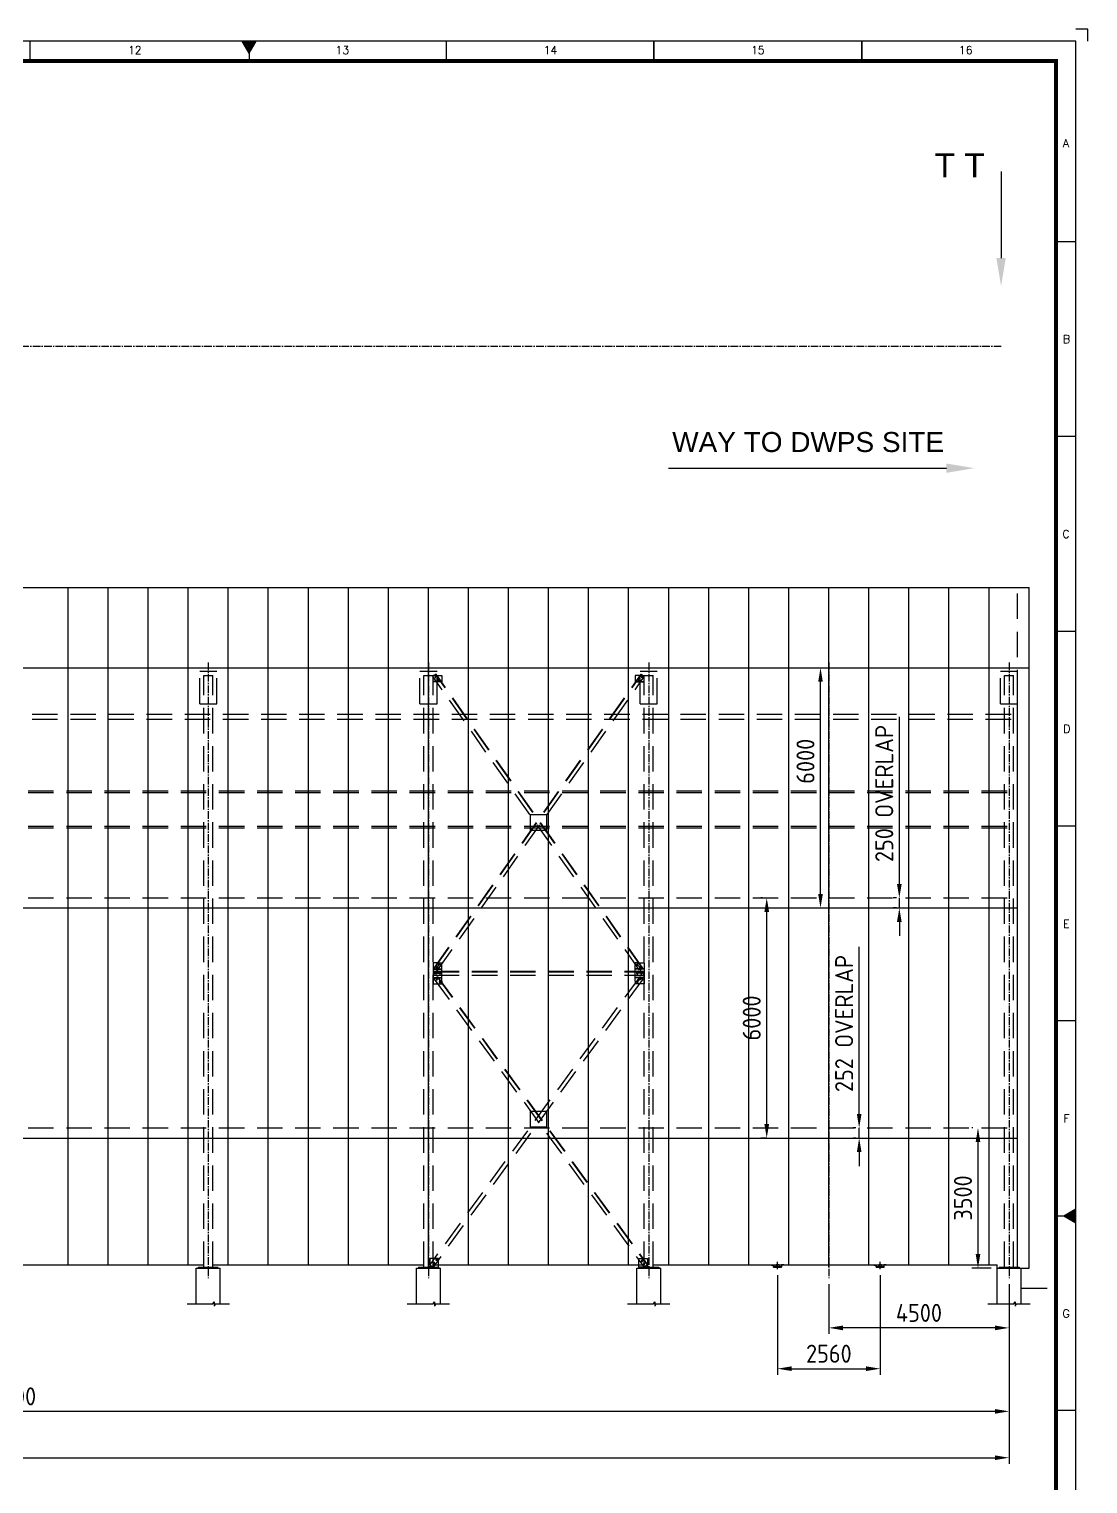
# Model space of a CAD drawing. Header units: millimetres. Extents: x -1055 to 11244, y -20673 to 2560.
# Drawn here: x 492.6 to 757, y 2196.6 to 2560.1 of the extents above; entities that cross this region are included whole.
import ezdxf
from ezdxf.enums import TextEntityAlignment as Align

# ---------------------------------------------------------------- set-up
doc = ezdxf.new("R2010")
doc.units = ezdxf.units.MM
doc.linetypes.add('CENTER2', pattern=[28.575, 19.05, -3.175, 3.175, -3.175])
doc.linetypes.add('DASHED2', pattern=[9.525, 6.35, -3.175])
for name, color, linetype in [('BORDER', 6, 'Continuous'), ('MAIN-1', 7, 'Continuous'), ('MAIN-2', 7, 'Continuous')]:
    doc.layers.add(name, color=color, linetype=linetype)
doc.styles.add('ACISOTS', font='isocp.shx')
doc.styles.add('ROMANS', font='romans.shx', dxfattribs={"width": 0.8})
doc.styles.get("Standard").update_dxf_attribs({"font": 'arial.ttf'})
doc.dimstyles.new('ISO-25', dxfattribs={"dimtxt": 4, "dimasz": 3.5, "dimexe": 1.5, "dimexo": 1.5, "dimgap": 1.5, "dimtad": 1, "dimtxsty": 'Standard', "dimcen": 0, "dimadec": 0, "dimazin": 0, "dimtfac": 1, "dimtmove": 0, "dimatfit": 3, "dimfxl": 1, "dimarcsym": 0})

# ---------------------------------------------------------------- blocks, each defined once
blk = doc.blocks.new('*D27768')
at = {"color": 0, "lineweight": -2}
for p, q in [((237.31, 2246.49), (237.31, 2213.18)), ((737.31, 2246.49), (737.31, 2213.18)), ((733.81, 2214.68), (240.81, 2214.68))]:
    blk.add_line(p, q, dxfattribs=at)
at = {"color": 0}
for points in [[(240.81, 2215.26), (240.81, 2214.09), (237.31, 2214.68)], [(733.81, 2214.09), (733.81, 2215.26), (737.31, 2214.68)]]:
    blk.add_solid(points, dxfattribs=at)
at = {"layer": 'Defpoints', "color": 0}
for p in [(237.31, 2247.99), (737.31, 2247.99), (237.31, 2214.68)]:
    blk.add_point(p, dxfattribs=at)
at = {"color": 0, "insert": (487.31, 2218.43), "char_height": 4.5, "attachment_point": 5, "style": 'ACISOTS'}
blk.add_mtext('50000', dxfattribs=at)
blk = doc.blocks.new('*D27770')
at = {"color": 0, "lineweight": -2}
for p, q in [((-62.69, 2246.49), (-62.69, 2201.59)), ((737.31, 2246.49), (737.31, 2201.59)), ((-59.19, 2203.09), (733.81, 2203.09))]:
    blk.add_line(p, q, dxfattribs=at)
at = {"color": 0}
for points in [[(-59.19, 2203.67), (-59.19, 2202.51), (-62.69, 2203.09)], [(733.81, 2202.51), (733.81, 2203.67), (737.31, 2203.09)]]:
    blk.add_solid(points, dxfattribs=at)
at = {"layer": 'Defpoints', "color": 0}
for p in [(-62.69, 2247.99), (737.31, 2247.99), (737.31, 2203.09)]:
    blk.add_point(p, dxfattribs=at)
at = {"color": 0, "insert": (337.31, 2206.84), "char_height": 4.5, "attachment_point": 5, "style": 'ACISOTS'}
blk.add_mtext('80000', dxfattribs=at)
blk = doc.blocks.new('A$7E96AD14342DC')
blk.add_line((0, 1.17), (69.43, 1.17))
blk.add_solid([(69.43, 0), (69.43, 2.33), (76.43, 1.17)])
blk = doc.blocks.new('A$7E966B1D25363')
at = {"layer": 'MAIN-1'}
for p, q in [((0.1, 1.6), (0, 1.5)), ((0, 1.5), (0.1, 1.4)), ((0.2, 1.8), (0.1, 1.8)), ((0.1, 1.8), (0.1, 1.7)), ((0.1, 1.7), (0.1, 1.6)), ((0.1, 1.4), (0.1, 1.3)), ((0.1, 1.3), (0.1, 1.2)), ((0.1, 1.2), (0.2, 1.2)), ((0.3, 2), (0.2, 1.9)), ((0.2, 1.9), (0.2, 1.8)), ((0.2, 1.2), (0.2, 1.1)), ((0.2, 1.1), (0.3, 1)), ((0.4, 2.1), (0.3, 2.1)), ((0.3, 2.1), (0.3, 2)), ((0.3, 1), (0.3, 0.9)), ((0.3, 0.9), (0.4, 0.9)), ((0.5, 2.3), (0.4, 2.2)), ((0.4, 2.2), (0.4, 2.1)), ((0.4, 0.9), (0.4, 0.8)), ((0.4, 0.8), (0.5, 0.7)), ((0.6, 2.5), (0.5, 2.4)), ((0.5, 2.4), (0.5, 2.4)), ((0.5, 2.4), (0.5, 2.3)), ((0.5, 0.7), (0.5, 0.6)), ((0.5, 0.6), (0.5, 0.6)), ((0.5, 0.6), (0.6, 0.5)), ((0.7, 2.7), (0.6, 2.6)), ((0.6, 2.6), (0.6, 2.5)), ((0.6, 0.5), (0.6, 0.4)), ((0.6, 0.4), (0.7, 0.3)), ((0.8, 2.8), (0.7, 2.7)), ((0.7, 2.7), (0.7, 2.7)), ((0.7, 0.3), (0.7, 0.3)), ((0.7, 0.3), (0.8, 0.2)), ((0.9, 3), (0.8, 2.9)), ((0.8, 2.9), (0.8, 2.8)), ((0.8, 0.2), (0.8, 0.1)), ((0.8, 0.1), (0.9, 0)), ((1, 3), (0.9, 3)), ((0.9, 0), (1, 0)), ((1.1, 3), (1, 3)), ((1, 0), (1.1, 0)), ((1.2, 3), (1.1, 3)), ((1.1, 0), (1.2, 0)), ((1.3, 3), (1.2, 3)), ((1.2, 0), (1.3, 0)), ((1.4, 3), (1.3, 3)), ((1.3, 3), (1.3, 3)), ((1.3, 0), (1.3, 0)), ((1.3, 0), (1.4, 0)), ((1.5, 3), (1.4, 3)), ((1.4, 0), (1.5, 0)), ((1.6, 3), (1.5, 3)), ((1.5, 0), (1.6, 0)), ((1.7, 3), (1.6, 3)), ((1.6, 0), (1.7, 0)), ((1.8, 3), (1.7, 3)), ((1.7, 0), (1.8, 0)), ((1.9, 3), (1.8, 3)), ((1.8, 0), (1.9, 0)), ((2, 3), (1.9, 3)), ((1.9, 3), (1.9, 3)), ((1.9, 0), (1.9, 0)), ((1.9, 0), (2, 0)), ((2.1, 3), (2, 3)), ((2, 0), (2.1, 0)), ((2.2, 3), (2.1, 3)), ((2.1, 0), (2.2, 0)), ((2.3, 3), (2.2, 3)), ((2.2, 0), (2.3, 0)), ((2.4, 3), (2.3, 3)), ((2.3, 0), (2.4, 0)), ((2.5, 3), (2.4, 3)), ((2.4, 0), (2.5, 0)), ((2.6, 3), (2.5, 3)), ((2.5, 0), (2.6, 0)), ((2.6, 2.9), (2.6, 3)), ((2.7, 2.8), (2.6, 2.9)), ((2.6, 0.1), (2.7, 0.2)), ((2.6, 0), (2.6, 0.1)), ((2.7, 2.7), (2.7, 2.8)), ((2.8, 2.7), (2.7, 2.7)), ((2.7, 0.2), (2.7, 0.3)), ((2.7, 0.3), (2.8, 0.3)), ((2.8, 2.6), (2.8, 2.7)), ((2.9, 2.5), (2.8, 2.6)), ((2.8, 0.4), (2.9, 0.5)), ((2.8, 0.3), (2.8, 0.4)), ((2.9, 2.4), (2.9, 2.5)), ((3, 2.4), (2.9, 2.4)), ((2.9, 0.5), (2.9, 0.6)), ((2.9, 0.6), (3, 0.6)), ((3, 2.3), (3, 2.4)), ((3.1, 2.2), (3, 2.3)), ((3, 0.7), (3.1, 0.8)), ((3, 0.6), (3, 0.7)), ((3.1, 2.1), (3.1, 2.2)), ((3.2, 2), (3.1, 2.1)), ((3.1, 2.1), (3.1, 2.1)), ((3.1, 0.9), (3.2, 1)), ((3.1, 0.8), (3.1, 0.9)), ((3.1, 0.9), (3.1, 0.9)), ((3.2, 1.9), (3.2, 2)), ((3.3, 1.8), (3.2, 1.9)), ((3.2, 1.1), (3.3, 1.2)), ((3.2, 1), (3.2, 1.1)), ((3.4, 1.7), (3.3, 1.8)), ((3.3, 1.8), (3.3, 1.8)), ((3.3, 1.2), (3.4, 1.3)), ((3.3, 1.2), (3.3, 1.2)), ((3.4, 1.6), (3.4, 1.7)), ((3.5, 1.5), (3.4, 1.6)), ((3.4, 1.4), (3.5, 1.5)), ((3.4, 1.3), (3.4, 1.4))]:
    blk.add_line(p, q, dxfattribs=at)
for radius, start, end in [(1.37, 0, 180), (1.37, 180, 0), (1, 0, 180), (1, 180, 0), (0.865, 0, 180), (0.865, 180, 0)]:
    blk.add_arc((1.7, 1.5), radius, start, end, dxfattribs=at)
at = {"layer": 'MAIN-2'}
for p, q in [((0, 1.5), (0, 1.5)), ((0.9, 3), (0.9, 3)), ((0.9, 0), (0.9, 0)), ((2.6, 3), (2.6, 3)), ((2.6, 0), (2.6, 0)), ((3.5, 1.5), (3.5, 1.5))]:
    blk.add_line(p, q, dxfattribs=at)
for radius, start, end in [(1.37, 0, 180), (1.37, 180, 0), (1, 0, 180), (1, 180, 0)]:
    blk.add_arc((1.7, 1.5), radius, start, end, dxfattribs=at)
blk = doc.blocks.new('A$7E96AC101B69')
blk.add_line((0, 1.17), (21.66, 1.17))
blk.add_solid([(21.66, 0), (21.66, 2.33), (28.66, 1.17)])
blk = doc.blocks.new('A1B')
at = {"layer": 'BORDER', "color": 1}
for p, q in [((575.81, 585), (575.81, 590)), ((679.69, 590), (679.69, 585)), ((731.63, 590), (731.63, 585)), ((731.63, 585), (731.63, 590)), ((731.63, 590), (731.63, 585)), ((783.56, 590), (783.56, 585)), ((783.56, 585), (783.56, 590)), ((837, 539.83), (832, 539.83)), ((837, 491.17), (832, 491.17)), ((837, 442.5), (832, 442.5)), ((837, 393.84), (832, 393.84)), ((837, 345.17), (832, 345.17)), ((837, 247.84), (832, 247.84))]:
    blk.add_line(p, q, dxfattribs=at)
at = {"layer": 'BORDER'}
for p, q in [((630.5, 587), (628.77, 590)), ((630.5, 590), (630.5, 585)), ((630.5, 587), (632.23, 590)), ((834, 296.5), (837, 298.23)), ((832, 296.5), (837, 296.5)), ((834, 296.5), (837, 294.77))]:
    blk.add_line(p, q, dxfattribs=at)
at = {"layer": 'BORDER', "color": 1}
blk.add_lwpolyline([(840, 590), (840, 593), (837, 593)], dxfattribs=at)
at = {"layer": 'BORDER'}
blk.add_lwpolyline([(837, 3), (837, 590), (3, 590), (3, 3)], close=True, dxfattribs=at)
at = {"layer": 'BORDER', "const_width": 1}
blk.add_lwpolyline([(8, 8), (832, 8), (832, 585), (8, 585)], close=True, dxfattribs=at)
at = {"layer": 'BORDER'}
for points in [[(632.23, 590), (628.77, 590), (630.5, 587)], [(837, 298.23), (837, 294.77), (834, 296.5)]]:
    blk.add_solid(points, dxfattribs=at)
at = {"layer": 'BORDER', "color": 1, "style": 'ROMANS'}
for s, p in [('12', (601.96, 586.75)), ('13', (653.79, 586.75)), ('14', (705.77, 586.75)), ('15', (757.56, 586.75)), ('16', (809.48, 586.75)), ('A', (834.52, 563.52)), ('B', (834.65, 514.55)), ('C', (834.51, 465.84)), ('D', (834.75, 417.17)), ('E', (834.61, 368.4)), ('F', (834.66, 319.81)), ('G', (834.56, 271.07))]:
    blk.add_text(s, height=2, dxfattribs=at).set_placement(p, align=Align.CENTER)
blk = doc.blocks.new('*D28612')
at = {"color": 0, "lineweight": -2}
for p, q in [((692.31, 2246.49), (692.31, 2234.04)), ((737.31, 2246.49), (737.31, 2234.04)), ((733.81, 2235.54), (695.81, 2235.54))]:
    blk.add_line(p, q, dxfattribs=at)
at = {"color": 0}
for points in [[(695.81, 2236.12), (695.81, 2234.95), (692.31, 2235.54)], [(733.81, 2234.95), (733.81, 2236.12), (737.31, 2235.54)]]:
    blk.add_solid(points, dxfattribs=at)
at = {"layer": 'Defpoints', "color": 0}
for p in [(692.31, 2247.99), (737.31, 2247.99), (692.31, 2235.54)]:
    blk.add_point(p, dxfattribs=at)
at = {"color": 0, "insert": (714.81, 2239.29), "char_height": 4.5, "attachment_point": 5, "style": 'ACISOTS'}
blk.add_mtext('4500', dxfattribs=at)
blk = doc.blocks.new('*D28613')
at = {"color": 0, "lineweight": -2}
for p, q in [((679.51, 2248.68), (679.51, 2223.84)), ((705.11, 2248.68), (705.11, 2223.84)), ((683.01, 2225.34), (701.61, 2225.34))]:
    blk.add_line(p, q, dxfattribs=at)
at = {"color": 0}
for points in [[(683.01, 2225.93), (683.01, 2224.76), (679.51, 2225.34)], [(701.61, 2224.76), (701.61, 2225.93), (705.11, 2225.34)]]:
    blk.add_solid(points, dxfattribs=at)
at = {"layer": 'Defpoints', "color": 0}
for p in [(679.51, 2250.18), (705.11, 2250.18), (705.11, 2225.34)]:
    blk.add_point(p, dxfattribs=at)
at = {"color": 0, "insert": (692.31, 2229.09), "char_height": 4.5, "attachment_point": 5, "style": 'ACISOTS'}
blk.add_mtext('2560', dxfattribs=at)
blk = doc.blocks.new('*D28830')
at = {"color": 0, "lineweight": -2}
for p, q in [((675.7, 2342.97), (675.29, 2342.97)), ((676.79, 2286.47), (676.79, 2339.47)), ((676.74, 2282.97), (675.29, 2282.97))]:
    blk.add_line(p, q, dxfattribs=at)
at = {"color": 0}
for points in [[(677.38, 2339.47), (676.21, 2339.47), (676.79, 2342.97)], [(676.21, 2286.47), (677.38, 2286.47), (676.79, 2282.97)]]:
    blk.add_solid(points, dxfattribs=at)
at = {"layer": 'Defpoints', "color": 0}
for p in [(676.79, 2342.97), (677.2, 2342.97), (678.24, 2282.97)]:
    blk.add_point(p, dxfattribs=at)
at = {"color": 0, "insert": (673.04, 2312.97), "char_height": 4.5, "attachment_point": 5, "rotation": 90, "style": 'ACISOTS'}
blk.add_mtext('6000', dxfattribs=at)
blk = doc.blocks.new('*D28831')
at = {"color": 0, "lineweight": -2}
for p, q in [((687.17, 2400.47), (691.72, 2400.47)), ((690.22, 2343.97), (690.22, 2396.97)), ((687.07, 2340.47), (691.72, 2340.47))]:
    blk.add_line(p, q, dxfattribs=at)
at = {"color": 0}
for points in [[(690.8, 2396.97), (689.64, 2396.97), (690.22, 2400.47)], [(689.64, 2343.97), (690.8, 2343.97), (690.22, 2340.47)]]:
    blk.add_solid(points, dxfattribs=at)
at = {"layer": 'Defpoints', "color": 0}
for p in [(685.67, 2400.47), (690.22, 2400.47), (685.57, 2340.47)]:
    blk.add_point(p, dxfattribs=at)
at = {"color": 0, "insert": (686.47, 2377.12), "char_height": 4.5, "attachment_point": 5, "rotation": 90, "style": 'ACISOTS'}
blk.add_mtext('6000', dxfattribs=at)
blk = doc.blocks.new('*D28832')
at = {"color": 0, "lineweight": -2}
for p, q in [((709.91, 2346.47), (709.91, 2388.18)), ((709.17, 2342.97), (708.41, 2342.97)), ((709.91, 2340.47), (709.91, 2342.97)), ((709.2, 2340.47), (708.41, 2340.47)), ((709.91, 2336.97), (709.91, 2333.47))]:
    blk.add_line(p, q, dxfattribs=at)
at = {"color": 0}
for points in [[(709.32, 2346.47), (710.49, 2346.47), (709.91, 2342.97)], [(710.49, 2336.97), (709.32, 2336.97), (709.91, 2340.47)]]:
    blk.add_solid(points, dxfattribs=at)
at = {"layer": 'Defpoints', "color": 0}
for p in [(709.91, 2342.97), (710.67, 2342.97), (710.7, 2340.47)]:
    blk.add_point(p, dxfattribs=at)
at = {"color": 0, "insert": (706.15, 2369.07), "char_height": 4.5, "attachment_point": 5, "rotation": 90, "style": 'ACISOTS'}
blk.add_mtext('250 OVERLAP', dxfattribs=at)
blk = doc.blocks.new('*D28833')
at = {"color": 0, "lineweight": -2}
for p, q in [((699.88, 2288.99), (699.88, 2330.71)), ((699.05, 2285.49), (698.38, 2285.49)), ((699.02, 2282.97), (698.38, 2282.97)), ((699.88, 2282.97), (699.88, 2285.49)), ((699.88, 2279.47), (699.88, 2275.97))]:
    blk.add_line(p, q, dxfattribs=at)
at = {"color": 0}
for points in [[(699.3, 2288.99), (700.46, 2288.99), (699.88, 2285.49)], [(700.46, 2279.47), (699.3, 2279.47), (699.88, 2282.97)]]:
    blk.add_solid(points, dxfattribs=at)
at = {"layer": 'Defpoints', "color": 0}
for p in [(699.88, 2285.49), (700.52, 2282.97), (700.55, 2285.49)]:
    blk.add_point(p, dxfattribs=at)
at = {"color": 0, "insert": (696.13, 2311.6), "char_height": 4.5, "attachment_point": 5, "rotation": 90, "style": 'ACISOTS'}
blk.add_mtext('252 OVERLAP', dxfattribs=at)
blk = doc.blocks.new('*D28834')
at = {"color": 0, "lineweight": -2}
for p, q in [((728.26, 2285.49), (728.05, 2285.49)), ((729.55, 2281.99), (729.55, 2253.99)), ((732.81, 2250.49), (728.05, 2250.49))]:
    blk.add_line(p, q, dxfattribs=at)
at = {"color": 0}
for points in [[(730.14, 2281.99), (728.97, 2281.99), (729.55, 2285.49)], [(728.97, 2253.99), (730.14, 2253.99), (729.55, 2250.49)]]:
    blk.add_solid(points, dxfattribs=at)
at = {"layer": 'Defpoints', "color": 0}
for p in [(729.76, 2285.49), (729.55, 2250.49), (734.31, 2250.49)]:
    blk.add_point(p, dxfattribs=at)
at = {"color": 0, "insert": (725.8, 2267.99), "char_height": 4.5, "attachment_point": 5, "rotation": 90, "style": 'ACISOTS'}
blk.add_mtext('3500', dxfattribs=at)
blk = doc.blocks.new('A$7E9AD11343840')
for p, q in [((2.29, 0.53), (2.29, 9.5)), ((8.29, 0.53), (8.29, 9.5)), ((0, 0.53), (6.46, 0.53)), ((6.46, 0.53), (6.79, 1.06)), ((6.79, 1.06), (6.79, 0)), ((7.11, 0.53), (6.79, 0)), ((7.11, 0.53), (10.57, 0.53))]:
    blk.add_line(p, q)

msp = doc.modelspace()

# ---------------------------------------------------------------- linework, layer by layer
at = {"color": 3, "linetype": 'CENTER2', "ltscale": 0.1}
for p, q in [((-63.750777, 2480.828883), (735.323487, 2480.828883)), ((537.305834, 2401.776548), (537.305834, 2247.99247)), ((592.305834, 2401.776548), (592.305834, 2247.99247)), ((647.305834, 2401.776548), (647.305834, 2247.99247)), ((692.305834, 2401.776548), (692.305834, 2247.99247)), ((737.305834, 2401.776548), (737.305834, 2247.99247)), ((679.505834, 2250.176492), (679.505834, 2252.153815)), ((705.105834, 2250.176492), (705.105834, 2252.153815))]:
    msp.add_line(p, q, dxfattribs=at)
for p, q in [((232.305834, 2420.492496), (742.305834, 2420.492496)), ((742.305834, 2250.49247), (742.305834, 2420.492496)), ((594.21215, 2398.844082), (593.394412, 2398.268492)), ((594.292886, 2398.31863), (593.861814, 2398.015207)), ((594.839316, 2397.535556), (594.466564, 2397.162804)), ((644.772351, 2397.535556), (645.145103, 2397.162804)), ((645.318781, 2398.31863), (645.749853, 2398.015207)), ((645.399517, 2398.844082), (646.217255, 2398.268492)), ((739.445834, 2250.74247), (739.445834, 2398.556287)), ((594.287015, 2325.360154), (595.166029, 2326.608963)), ((594.798781, 2326.545139), (595.229853, 2326.241716)), ((644.65221, 2326.469172), (644.279458, 2326.09642)), ((645.359316, 2325.389313), (644.279458, 2326.469172)), ((593.645834, 2324.632796), (593.645834, 2323.632796)), ((594.539774, 2323.278874), (593.73162, 2322.689903)), ((593.742063, 2325.454615), (594.559801, 2324.879025)), ((593.882258, 2324.132796), (595.409409, 2324.132796)), ((594.145834, 2324.396372), (594.145834, 2323.869221)), ((594.252351, 2325.762065), (594.625103, 2325.389313)), ((594.252351, 2322.503527), (594.625103, 2322.876279)), ((595.145834, 2324.396372), (595.145834, 2323.869221)), ((645.729409, 2324.132796), (644.202258, 2324.132796)), ((645.359316, 2322.876279), (644.279458, 2321.79642)), ((645.359316, 2322.876279), (644.279458, 2321.79642)), ((644.465834, 2324.396372), (644.465834, 2323.869221)), ((645.359316, 2325.762065), (644.986564, 2325.389313)), ((645.359316, 2322.503527), (644.986564, 2322.876279)), ((645.359316, 2322.503527), (644.986564, 2322.876279)), ((645.880047, 2322.689903), (645.071893, 2323.278874)), ((645.880047, 2322.689903), (645.071893, 2323.278874)), ((645.880047, 2325.575689), (645.17294, 2324.868583)), ((645.465834, 2324.396372), (645.465834, 2323.869221)), ((645.965834, 2324.632796), (645.965834, 2323.632796)), ((594.959458, 2321.79642), (595.33221, 2322.169172)), ((644.65221, 2321.79642), (644.279458, 2322.169172)), ((644.65221, 2321.79642), (644.279458, 2322.169172)), ((478.445834, 2251.29247), (536.165834, 2251.29247)), ((534.305834, 2250.49247), (540.305834, 2250.49247)), ((534.805834, 2250.74247), (534.805834, 2250.49247)), ((534.805834, 2250.74247), (539.805834, 2250.74247)), ((534.805834, 2250.49247), (539.805834, 2250.49247)), ((538.445834, 2251.29247), (591.165834, 2251.29247)), ((589.305834, 2250.49247), (595.305834, 2250.49247)), ((589.805834, 2250.74247), (594.805834, 2250.74247)), ((589.805834, 2250.74247), (589.805834, 2250.49247)), ((592.637679, 2251.331441), (593.445834, 2250.74247)), ((593.445834, 2251.29247), (646.165834, 2251.29247)), ((593.512819, 2251.527702), (593.885571, 2251.900454)), ((593.512819, 2251.527702), (593.885571, 2251.900454)), ((594.116283, 2252.414065), (594.489034, 2252.786817)), ((594.116283, 2252.414065), (594.489034, 2252.786817)), ((594.805834, 2250.74247), (594.805834, 2250.49247)), ((644.305834, 2250.49247), (650.305834, 2250.49247)), ((644.805834, 2250.74247), (644.805834, 2250.49247)), ((644.805834, 2250.74247), (649.805834, 2250.74247)), ((644.805834, 2250.49247), (649.805834, 2250.49247)), ((645.46128, 2252.093654), (645.834032, 2252.466406)), ((645.46128, 2252.093654), (645.834032, 2252.466406)), ((645.974015, 2251.313405), (646.346767, 2251.686157)), ((645.974015, 2251.313405), (646.346767, 2251.686157)), ((646.973988, 2251.331441), (646.165834, 2250.74247)), ((648.445834, 2251.29247), (734.305834, 2251.29247)), ((649.805834, 2250.74247), (649.805834, 2250.49247)), ((677.955834, 2251.29247), (678.555834, 2251.29247)), ((677.955834, 2251.29247), (677.955834, 2251.23247)), ((677.955834, 2251.23247), (678.495834, 2251.23247)), ((678.495834, 2250.69247), (678.495834, 2251.23247)), ((678.495834, 2250.69247), (680.515834, 2250.69247)), ((678.555834, 2251.29247), (678.555834, 2250.69247)), ((680.455834, 2250.81247), (678.555834, 2250.81247)), ((681.055834, 2251.29247), (680.455834, 2251.29247)), ((680.455834, 2251.29247), (680.455834, 2250.69247)), ((680.455834, 2250.69247), (680.455834, 2250.81247)), ((680.515834, 2250.69247), (680.515834, 2251.23247)), ((681.055834, 2251.23247), (680.515834, 2251.23247)), ((681.055834, 2251.29247), (681.055834, 2251.23247)), ((703.555834, 2251.29247), (704.155834, 2251.29247)), ((703.555834, 2251.29247), (703.555834, 2251.23247)), ((703.555834, 2251.23247), (704.095834, 2251.23247)), ((704.095834, 2250.69247), (704.095834, 2251.23247)), ((704.095834, 2250.69247), (706.115834, 2250.69247)), ((704.155834, 2251.29247), (704.155834, 2250.69247)), ((706.055834, 2250.81247), (704.155834, 2250.81247)), ((706.655834, 2251.29247), (706.055834, 2251.29247)), ((706.055834, 2251.29247), (706.055834, 2250.69247)), ((706.055834, 2250.69247), (706.055834, 2250.81247)), ((706.115834, 2250.69247), (706.115834, 2251.23247)), ((706.655834, 2251.23247), (706.115834, 2251.23247)), ((706.655834, 2251.29247), (706.655834, 2251.23247)), ((734.305834, 2250.49247), (734.305834, 2251.29247)), ((734.305834, 2250.49247), (740.305834, 2250.49247)), ((734.805834, 2250.74247), (734.805834, 2250.49247)), ((734.805834, 2250.74247), (739.805834, 2250.74247)), ((734.805834, 2250.49247), (739.805834, 2250.49247)), ((739.805834, 2250.74247), (739.805834, 2250.49247)), ((740.305834, 2250.49247), (742.305834, 2250.49247)), ((740.305834, 2245.49247), (746.819131, 2245.49247))]:
    msp.add_line(p, q)
at = {"color": 6}
for p, q in [((502.305834, 2251.29247), (502.305834, 2420.492496)), ((512.305834, 2251.29247), (512.305834, 2420.492496)), ((522.305834, 2251.29247), (522.305834, 2420.492496)), ((532.305834, 2251.29247), (532.305834, 2420.492496)), ((542.305834, 2251.29247), (542.305834, 2420.492496)), ((552.305834, 2251.29247), (552.305834, 2420.492496)), ((562.305834, 2251.29247), (562.305834, 2420.492496)), ((572.305834, 2251.29247), (572.305834, 2420.492496)), ((582.305834, 2251.29247), (582.305834, 2420.492496)), ((592.305834, 2250.74247), (592.305834, 2420.492496)), ((602.305834, 2251.29247), (602.305834, 2420.492496)), ((612.305834, 2251.29247), (612.305834, 2420.492496)), ((622.305834, 2251.29247), (622.305834, 2420.492496)), ((632.305834, 2251.29247), (632.305834, 2420.492496)), ((642.305834, 2251.29247), (642.305834, 2420.492496)), ((652.305834, 2251.29247), (652.305834, 2420.492496)), ((662.305834, 2251.29247), (662.305834, 2420.492496)), ((672.305834, 2251.29247), (672.305834, 2420.492496)), ((682.305834, 2251.29247), (682.305834, 2420.492496)), ((692.305834, 2250.74247), (692.305834, 2420.492496)), ((702.305834, 2251.29247), (702.305834, 2420.492496)), ((712.305834, 2251.29247), (712.305834, 2420.492496)), ((722.305834, 2251.29247), (722.305834, 2420.492496)), ((732.305834, 2251.29247), (732.305834, 2420.492496)), ((232.305834, 2400.467564), (742.305834, 2400.467564)), ((235.165834, 2340.467564), (739.445834, 2340.467564)), ((235.165834, 2282.967564), (739.445834, 2282.967564))]:
    msp.add_line(p, q, dxfattribs=at)
at = {"color": 2, "linetype": 'DASHED2'}
for p, q in [((739.445834, 2250.74247), (739.445834, 2420.492496)), ((535.165834, 2399.620798), (539.445834, 2399.620798)), ((535.165834, 2391.500484), (535.165834, 2399.620798)), ((539.445834, 2391.500484), (539.445834, 2399.620798)), ((590.165834, 2399.620798), (594.445834, 2399.620798)), ((590.165834, 2391.500484), (590.165834, 2399.620798)), ((594.445834, 2391.500484), (594.445834, 2399.620798)), ((645.165834, 2399.620798), (649.445834, 2399.620798)), ((645.165834, 2391.500484), (645.165834, 2399.620798)), ((649.445834, 2391.500484), (649.445834, 2399.620798)), ((735.165834, 2399.620798), (739.445834, 2399.620798)), ((735.165834, 2391.500484), (735.165834, 2399.620798)), ((536.165834, 2250.74247), (536.165834, 2398.556287)), ((536.165834, 2398.556287), (538.445834, 2398.556287)), ((538.445834, 2250.74247), (538.445834, 2398.556287)), ((591.165834, 2250.74247), (591.165834, 2398.556287)), ((591.165834, 2398.556287), (593.445834, 2398.556287)), ((645.051866, 2324.879025), (593.394412, 2398.268492)), ((593.445834, 2250.74247), (593.445834, 2398.556287)), ((594.15294, 2398.556287), (593.445834, 2398.556287)), ((593.445834, 2397.84918), (593.445834, 2398.556287)), ((595.645834, 2397.04918), (593.445834, 2397.04918)), ((593.742063, 2325.454615), (645.399517, 2398.844082)), ((593.823836, 2325.397056), (645.481291, 2398.786523)), ((645.787831, 2325.397056), (594.130376, 2398.786523)), ((645.869605, 2325.454615), (594.21215, 2398.844082)), ((594.559801, 2324.879025), (646.217255, 2398.268492)), ((643.965834, 2397.04918), (646.165834, 2397.04918)), ((645.458727, 2398.556287), (646.165834, 2398.556287)), ((646.165834, 2250.74247), (646.165834, 2398.556287)), ((646.165834, 2398.556287), (648.445834, 2398.556287)), ((646.165834, 2397.84918), (646.165834, 2398.556287)), ((648.445834, 2250.74247), (648.445834, 2398.556287)), ((736.165834, 2250.74247), (736.165834, 2398.556287)), ((736.165834, 2398.556287), (738.445834, 2398.556287)), ((738.445834, 2250.74247), (738.445834, 2398.556287)), ((236.165834, 2388.89247), (738.445834, 2388.89247)), ((535.165834, 2391.500484), (539.445834, 2391.500484)), ((590.165834, 2391.500484), (594.445834, 2391.500484)), ((645.165834, 2391.500484), (649.445834, 2391.500484)), ((735.165834, 2391.500484), (739.445834, 2391.500484)), ((236.165834, 2387.66747), (738.445834, 2387.66747)), ((235.165834, 2369.70247), (739.445834, 2369.70247)), ((235.165834, 2369.33647), (739.445834, 2369.33647)), ((235.165834, 2360.85847), (739.445834, 2360.85847)), ((235.165834, 2360.49247), (739.445834, 2360.49247)), ((594.938727, 2326.782796), (595.645834, 2326.782796)), ((595.645834, 2326.075689), (595.645834, 2326.782796)), ((644.67294, 2326.782796), (643.965834, 2326.782796)), ((643.965834, 2326.075689), (643.965834, 2326.782796)), ((645.071893, 2323.278874), (592.637679, 2251.331441)), ((593.445834, 2325.275689), (595.645834, 2325.275689)), ((593.445834, 2325.175689), (595.645834, 2325.175689)), ((593.445834, 2323.089903), (595.645834, 2323.089903)), ((593.445834, 2322.989903), (595.645834, 2322.989903)), ((593.645834, 2324.632796), (646.165834, 2324.632796)), ((593.645834, 2324.532796), (646.165834, 2324.532796)), ((593.645834, 2323.632796), (646.165834, 2323.632796)), ((594.458959, 2323.219977), (646.893172, 2251.272544)), ((594.539774, 2323.278874), (646.973988, 2251.331441)), ((595.645834, 2323.632796), (595.645834, 2324.632796)), ((646.165834, 2325.275689), (643.965834, 2325.275689)), ((646.165834, 2325.175689), (643.965834, 2325.175689)), ((643.965834, 2323.632796), (643.965834, 2324.632796)), ((646.165834, 2323.089903), (643.965834, 2323.089903)), ((646.165834, 2323.089903), (643.965834, 2323.089903)), ((646.165834, 2322.989903), (643.965834, 2322.989903)), ((646.165834, 2322.989903), (643.965834, 2322.989903)), ((645.880047, 2322.689903), (593.445834, 2250.74247)), ((593.73162, 2322.689903), (646.165834, 2250.74247)), ((594.938727, 2321.482796), (595.645834, 2321.482796)), ((595.645834, 2322.189903), (595.645834, 2321.482796)), ((643.965834, 2322.189903), (643.965834, 2321.482796)), ((643.965834, 2322.189903), (643.965834, 2321.482796)), ((644.67294, 2321.482796), (643.965834, 2321.482796)), ((644.67294, 2321.482796), (643.965834, 2321.482796))]:
    msp.add_line(p, q, dxfattribs=at)
at = {"color": 6, "linetype": 'DASHED2'}
for p, q in [((235.165834, 2342.967564), (739.445834, 2342.967564)), ((235.165834, 2285.49247), (739.445834, 2285.49247))]:
    msp.add_line(p, q, dxfattribs=at)
for points in [[(594.15294, 2398.556287), (595.645834, 2398.556287), (595.645834, 2396.94918), (593.445834, 2396.94918)], [(593.445834, 2396.406287), (593.445834, 2397.84918)], [(645.458727, 2398.556287), (643.965834, 2398.556287), (643.965834, 2396.94918), (646.165834, 2396.94918)], [(646.165834, 2396.406287), (646.165834, 2397.84918)], [(646.165834, 2393.963394), (646.165834, 2395.406287)], [(594.938727, 2326.782796), (593.445834, 2326.782796), (593.445834, 2321.482796), (594.938727, 2321.482796)], [(644.67294, 2326.782796), (646.165834, 2326.782796), (646.165834, 2321.482796), (644.67294, 2321.482796)], [(644.67294, 2326.782796), (646.165834, 2326.782796), (646.165834, 2321.482796), (644.67294, 2321.482796)], [(595.645834, 2324.632796), (595.645834, 2326.075689)], [(595.645834, 2322.189903), (595.645834, 2323.632796)], [(643.965834, 2324.632796), (643.965834, 2326.075689)], [(643.965834, 2322.189903), (643.965834, 2323.632796)]]:
    msp.add_lwpolyline(points)
for points in [[(617.81999, 2359.847963), (617.81999, 2363.847963), (621.81999, 2363.847963), (621.81999, 2359.847963)], [(617.81999, 2285.690004), (617.81999, 2289.690004), (621.81999, 2289.690004), (621.81999, 2285.690004)], [(679.855834, 2250.81247), (679.155834, 2250.81247), (679.155834, 2251.41247), (679.855834, 2251.41247)], [(705.455834, 2250.81247), (704.755834, 2250.81247), (704.755834, 2251.41247), (705.455834, 2251.41247)]]:
    msp.add_lwpolyline(points, close=True)
at = {"color": 2, "linetype": 'DASHED2'}
for points in [[(594.805834, 2250.74247), (594.805834, 2252.89247), (592.605834, 2252.89247), (592.605834, 2250.74247)], [(644.805834, 2250.74247), (644.805834, 2252.89247), (647.005834, 2252.89247), (647.005834, 2250.74247)]]:
    msp.add_lwpolyline(points, close=True, dxfattribs=at)

# ---------------------------------------------------------------- block references
for name, p in [('A1B', (-82.996581, 1967.056595)), ('A$7E96AD14342DC', (652.229896, 2449.17957)), ('A$7E9AD11343840', (532.018337, 2240.991416)), ('A$7E9AD11343840', (587.018337, 2240.991416)), ('A$7E9AD11343840', (642.018337, 2240.991416)), ('A$7E9AD11343840', (732.018337, 2240.991416))]:
    msp.add_blockref(name, p)
at = {"rotation": 270}
msp.add_blockref('A$7E96AC101B69', (734.156821, 2524.490379), dxfattribs=at)
at = {"yscale": 0.1, "zscale": 0.1}
for p, xscale, rotation in [((594.299706, 2398.111621), 0.1, 125.1409882382763), ((594.881481, 2397.332772), 0.1, 135), ((644.730186, 2397.332772), -0.1, 225), ((645.311961, 2398.111621), -0.1, 234.8590117617237), ((594.791961, 2326.33813), -0.1, 234.8590117618626), ((644.694374, 2326.266388), 0.1, 135), ((593.972629, 2324.282796), -0.1, 180), ((594.210186, 2325.559281), -0.1, 225), ((594.210186, 2322.706311), 0.1, 315), ((594.972629, 2324.282796), -0.1, 180), ((644.639039, 2324.282796), 0.1, 180), ((645.401481, 2325.559281), 0.1, 135), ((645.401481, 2322.706311), -0.1, 45), ((645.401481, 2322.706311), -0.1, 45), ((645.639039, 2324.282796), 0.1, 180), ((594.917293, 2321.999205), 0.1, 315), ((644.694374, 2321.999205), -0.1, 45), ((644.694374, 2321.999205), -0.1, 45), ((593.470655, 2251.730486), 0.1, 315), ((593.470655, 2251.730486), 0.1, 315), ((594.074118, 2252.61685), 0.1, 315), ((594.074118, 2252.61685), 0.1, 315), ((645.419116, 2252.296438), 0.1, 315), ((645.419116, 2252.296438), 0.1, 315), ((645.931851, 2251.516189), 0.1, 315), ((645.931851, 2251.516189), 0.1, 315)]:
    msp.add_blockref('A$7E966B1D25363', p, dxfattribs=dict(at, xscale=xscale, rotation=rotation))

# ---------------------------------------------------------------- texts
at = {"color": 130}
for s, height, p in [('T T', 6, (718.711247, 2525.988759)), ('WAY TO DWPS SITE', 5, (653.182476, 2456.880481))]:
    msp.add_text(s, height=height, dxfattribs=at).set_placement(p, align=Align.MIDDLE_LEFT)

# ---------------------------------------------------------------- dimensions: what is measured, and where the dimension line sits
at = {"color": 3}
for base, p1, p2, picture, middle in [((690.219452, 2400.467564), (685.57305, 2340.467564), (685.668115, 2400.467564), '*D28831', (690.219452, 2377.115868)), ((729.553261, 2250.49247), (729.760122, 2285.49247), (734.305834, 2250.49247), '*D28834', (729.553261, 2267.99247))]:
    dim = msp.add_linear_dim(base=base, p1=p1, p2=p2, angle=90, dimstyle='ISO-25', override={"dimtxt": 4.5, "dimdec": 0, "dimlfac": 100, "dimtxsty": 'ACISOTS'}, dxfattribs=at)
    dim.commit()
    dim.dimension.update_dxf_attribs({"geometry": picture, "text_midpoint": middle, "dimtype": 160})
for base, p1, p2, picture, middle in [((709.905308, 2342.967564), (710.700476, 2340.467564), (710.667799, 2342.967564), '*D28832', (706.154865, 2369.0747)), ((699.879471, 2285.49247), (700.524977, 2282.967564), (700.55145, 2285.49247), '*D28833', (696.129028, 2311.599606))]:
    dim = msp.add_linear_dim(base=base, p1=p1, p2=p2, angle=90, text='<> OVERLAP', dimstyle='ISO-25', override={"dimtxt": 4.5, "dimdec": 0, "dimlfac": 100, "dimtxsty": 'ACISOTS'}, dxfattribs=at)
    dim.commit()
    dim.dimension.update_dxf_attribs({"geometry": picture, "text_midpoint": middle})
dim = msp.add_linear_dim(base=(676.791981, 2342.967564), p1=(678.242953, 2282.967564), p2=(677.201574, 2342.967564), angle=90, dimstyle='ISO-25', override={"dimtxt": 4.5, "dimdec": 0, "dimlfac": 100, "dimtxsty": 'ACISOTS'}, dxfattribs=at)
dim.commit()
dim.dimension.update_dxf_attribs({"geometry": '*D28830', "text_midpoint": (673.041981, 2312.967564)})
for base, p1, p2, picture, middle in [((705.105834, 2225.342969), (679.505834, 2250.176492), (705.105834, 2250.176492), '*D28613', (692.305834, 2225.342969)), ((737.305834, 2203.090027), (-62.694166, 2247.99247), (737.305834, 2247.99247), '*D27770', (337.305834, 2203.090027)), ((237.305834, 2214.677644), (737.305834, 2247.99247), (237.305834, 2247.99247), '*D27768', (487.305834, 2214.677644))]:
    dim = msp.add_linear_dim(base=base, p1=p1, p2=p2, dimstyle='ISO-25', override={"dimtxt": 4.5, "dimdec": 0, "dimlfac": 100, "dimtxsty": 'ACISOTS'})
    dim.commit()
    dim.dimension.update_dxf_attribs({"geometry": picture, "text_midpoint": middle, "dimtype": 160})
dim = msp.add_linear_dim(base=(692.305834, 2235.535688), p1=(737.305834, 2247.99247), p2=(692.305834, 2247.99247), dimstyle='ISO-25', override={"dimtxt": 4.5, "dimdec": 0, "dimlfac": 100, "dimtxsty": 'ACISOTS'})
dim.commit()
dim.dimension.update_dxf_attribs({"geometry": '*D28612', "text_midpoint": (714.805834, 2239.285688)})

doc.saveas('drawing.dxf')
